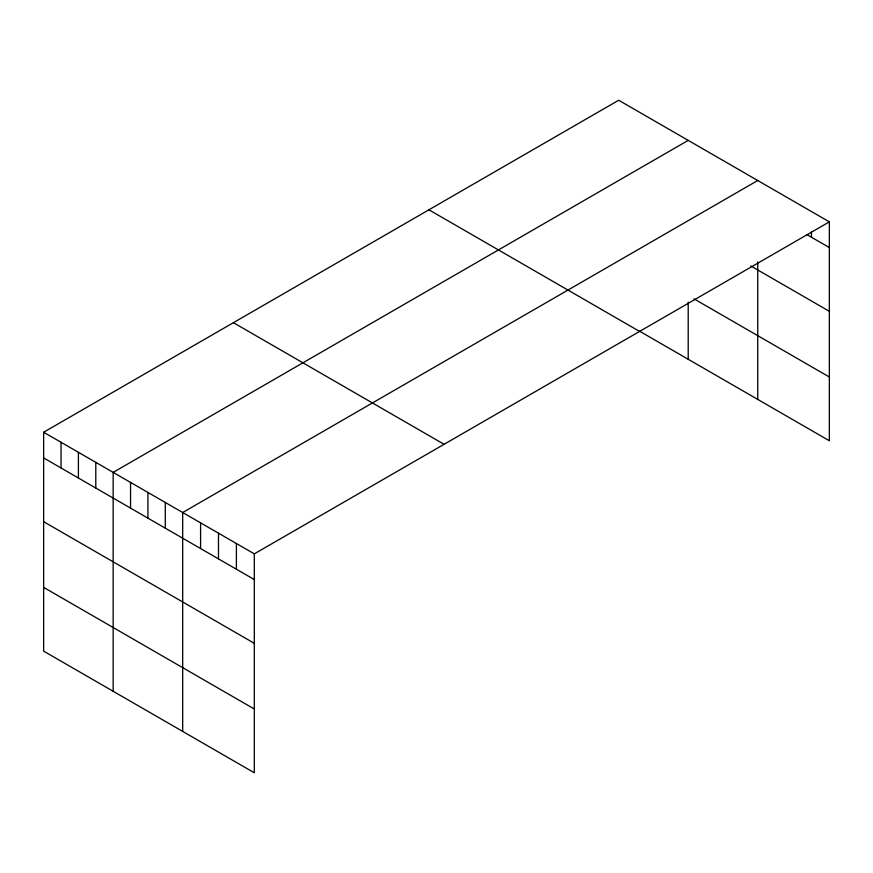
<?xml version="1.0" encoding="UTF-8"?>
<svg xmlns="http://www.w3.org/2000/svg" width="873" height="873" viewBox="0 0 873 873"><rect width="100%" height="100%" fill="white"/><g stroke="black" fill="none" stroke-linecap="round" stroke-linejoin="round"><path stroke-width="1.31" d="M829.35 221.862L254.305 553.864L254.305 772.758L43.65 651.138L43.65 432.244L618.695 100.242L829.35 221.862L829.35 440.756L639.549 331.173M688.208 140.378L113.163 472.38L113.163 691.274M757.731 180.515L182.686 512.516L182.686 731.41M806.968 234.641L829.35 247.561M750.78 265.949L829.35 311.312M694.002 298.861L829.35 377.005M428.927 209.804L639.582 331.424M233.418 322.683L444.073 444.302M43.65 432.244L254.305 553.864M43.65 457.943L254.305 579.563M43.65 521.694L254.305 643.314M43.65 587.387L254.305 709.007M811.443 231.814L811.443 237.227M757.731 261.998L757.731 399.408M688.208 302.156L688.208 359.272M236.397 543.53L236.397 569.229M218.49 533.185L218.49 558.884M200.583 522.851L200.583 548.55M165.303 502.477L165.303 528.176M147.919 492.448L147.919 518.147M130.546 482.409L130.546 508.108M95.79 462.341L95.79 488.04M78.406 452.312L78.406 478.011M61.034 442.273L61.034 467.972"/></g></svg>
